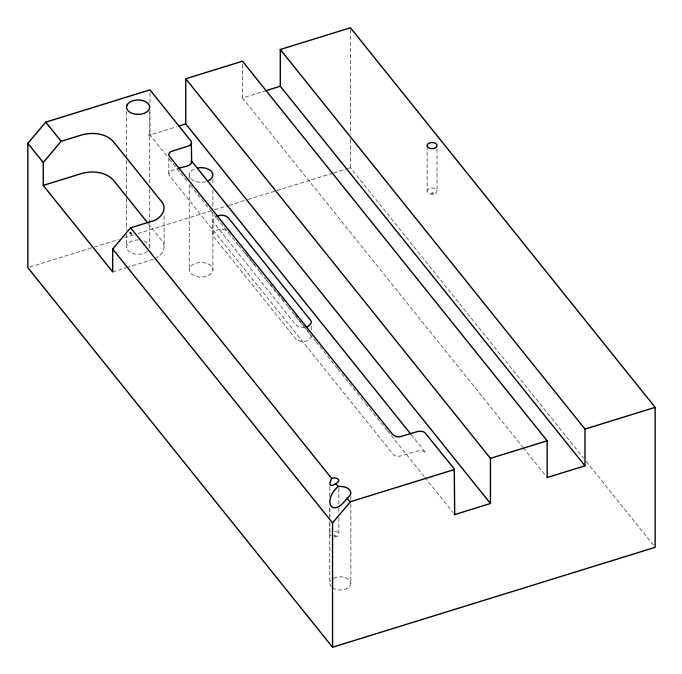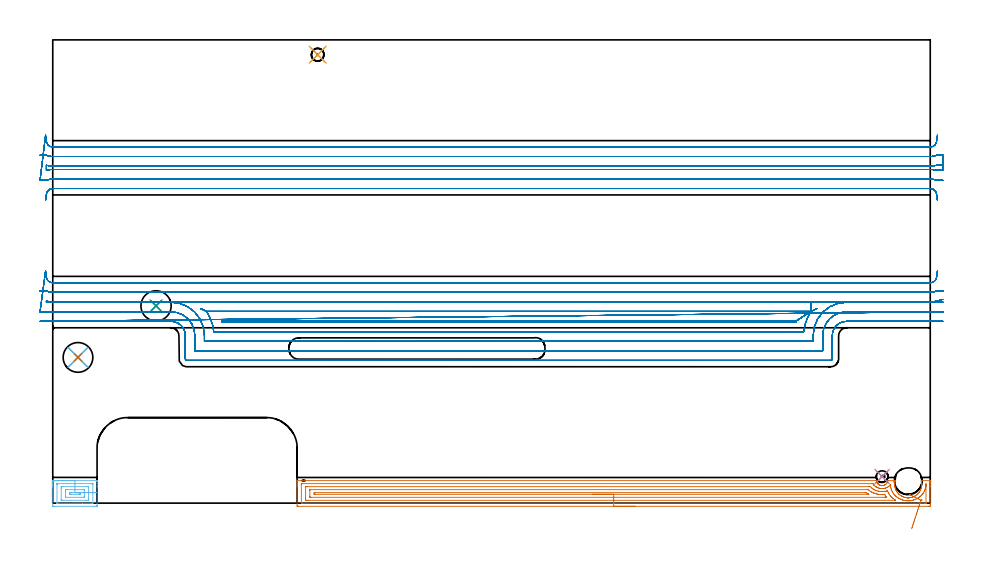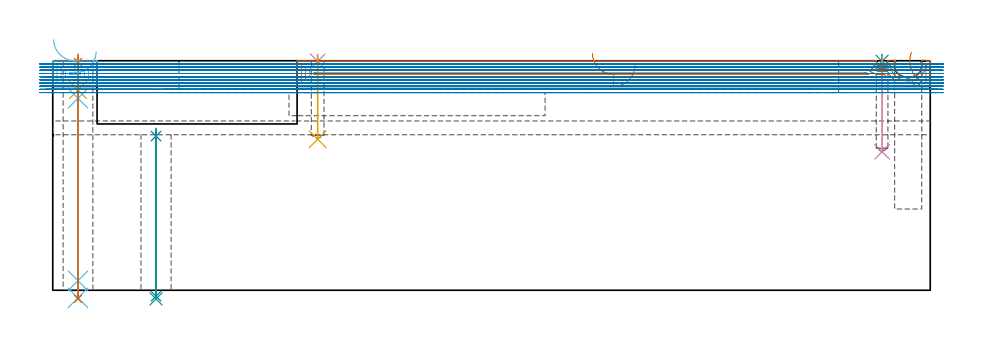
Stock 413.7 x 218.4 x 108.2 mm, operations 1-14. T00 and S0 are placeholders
(PLAN: 19 operations, 11 tool changes, 187.9 min)
(1 SPOT_DRILL | STEP1HOLE | NXT0321_9005460120000 | 0.03 min | 2 mm3)
(2 SPOT_DRILL_1 | STEP1HOLE_1 | NXT0321_9005460120000 | 0.04 min | 3848 mm3)
(3 SPOT_DRILL_2 | STEP1POCKET | NXT0321_9005460120000 | 0.03 min | 0 mm3)
(4 SPOT_DRILL_3 | STEP1POCKET_2 | NXT0321_9005460120000 | 0.03 min | 0 mm3)
(5 DRILL_BLIND_HOLE_INTO_CENTER | STEP1HOLE | UGT0301_207 | 0.06 min | 788 mm3)
(6 GUN_DRILL_THROUGH_HOLE | STEP1HOLE | UGT0307_006 | 0.54 min | 6079 mm3)
(7 DRILL_TO_ENLARGE_THROUGH_HOLE | STEP1HOLE | NXT0301_104 | 0.46 min | 9743 mm3)
(8 DRILL_THROUGH_HOLE_INTO_CENTER | STEP1HOLE_1 | NXT0301_042 | 0.32 min | 2887 mm3)
(9 DRILL_TO_ENLARGE_THROUGH_HOLE_1 | STEP1HOLE_1 | NXT0301_105 | 0.33 min | 10484 mm3)
(10 DRILL_BLIND_HOLE_INTO_CENTER_1 | STEP1POCKET | UGT0301_450 | 0.18 min | 978 mm3)
(11 DRILL_BLIND_HOLE_INTO_CENTER_2 | STEP1POCKET_2 | UGT0301_025 | 0.16 min | 1000 mm3)
(12 AREA_MILL | FG_CHAMFER_SURFACE | UGT0205_001 | 1.04 min | 2012 mm3)
(13 AREA_MILL_1 | FG_CHAMFER_SURFACE_1 | UGT0205_001 | 12.02 min | 22309 mm3)
(14 MILL_OPEN_POCKET | POCKET_OPEN | NXT0201_008 | Follow Part, ap 1.5, ae 75% | 148.04 min | 392524 mm3)
(15 MILL_RECTANGULAR_POCKET | POCKET_RECTANGULAR_STRAIGHT | NXT0201_008 | Follow Part, ap 1.5, ae 75% | 4.34 min | 12991 mm3)
(16 MILL_SLOT | SLOT_PARTIAL_RECTANGULAR | UGT0201_094 | Follow Part, ap 5, ae 75% | 5.96 min | 109620 mm3)
(17 MILL_RECTANGULAR_SLOT | SLOT_RECTANGULAR | UGT0201_094 | Follow Part, ap 5, ae 75% | 7.5 min | 196066 mm3)
(18 MILL_RECTANGULAR_SLOT_1 | SLOT_RECTANGULAR_1 | UGT0201_094 | Follow Part, ap 5, ae 75% | 5.61 min | 141927 mm3)
(19 MILL_BLIND_HOLE_FROM_SOLID_MATERIAL | STEP1POCKET_1 | NXT0201_010 | Spiral | 1.19 min | 8651 mm3)
(TOOL NXT0321_9005460120000 | NC Spot Drill, 142deg, 12mm, Carbide, Uncoated | D12 PA142 FL30 Z2)
(TOOL UGT0301_207 | Twist Drill 9.2 mm | D9.2 PA118 FL80 Z2)
(TOOL UGT0307_006 | Gun Drill 9 mm | D9 PA130 FL24 Z1)
(TOOL NXT0301_104 | Carbide Drill 14mm [860.1-1400-112A1-MM 2214] | D14 PA140 FL123 Z2)
(TOOL NXT0301_042 | Carbide Drill 7.1mm [860.1-0710-057A1-MM 2214] | D7.1 PA140 FL85 Z2)
(TOOL NXT0301_105 | Carbide Drill 14.25mm [860.1-1425-071A1-MM 2214] | D14.25 PA140 FL83 Z2)
(TOOL UGT0301_450 | Carbide Drill 5.5 mm | D5.5 PA118 FL57 Z2)
(TOOL UGT0301_025 | Twist Drill 6 mm | D6 PA118 FL57 Z2)
(TOOL UGT0205_001 | Chamfer Mill 20 x 3 x 45 deg. | D20 FL50 Z2)
(TOOL NXT0201_008 | ENDMILL 6mm [2P460-0600-NA 1630] | D6 FL26 Z6)
(TOOL UGT0201_094 | End mill 20 mm | D20 FL38 Z4)
(TOOL NXT0201_010 | ENDMILL 10mm [2P460-1000-NA 1630] | D10 FL30 Z6)
(OP 1 SPOT_DRILL)
G17 G21 G94 G90
T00 M6
G54
G17 G0 G90 X11.9 Y68.7 S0 M3
G43 Z118.2 H0
G94 G81 G98 Z107.593 F250. R111.2
G80
M5
M2
(OP 2 SPOT_DRILL_1)
G17 G21 G94 G90
T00 M6
G54
G17 G0 G90 X48.7 Y93. S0 M3
G43 Z118.2 H0
G94 G81 G98 Z72.68 F250. R76.3
G80
M5
M2
(OP 3 SPOT_DRILL_2)
G17 G21 G94 G90
T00 M6
G54
G17 G0 G90 X391. Y12.5 S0 M3
G43 Z118.2 H0
G94 G81 G98 Z107.963 F250. R111.2
G80
M5
M2
(OP 4 SPOT_DRILL_3)
G17 G21 G94 G90
T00 M6
G54
G17 G0 G90 X124.9 Y211.4 S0 M3
G43 Z118.2 H0
G94 G81 G98 Z107.942 F250. R111.2
G80
M5
M2
(OP 5 DRILL_BLIND_HOLE_INTO_CENTER)
G17 G21 G94 G90
T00 M6
G54
G17 G0 G90 X11.9 Y68.7 S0 M3
G43 Z118.2 H0
G94 G81 G98 Z94.4 F250. R110.2
G80
M5
M2
(OP 6 GUN_DRILL_THROUGH_HOLE)
G17 G21 G94 G90
T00 M6
G54
G17 G0 G90 X11.9 Y68.7 M8
G43 Z118.2 H0
Z106.093
S716 M3
G94 G1 Z90.505 F125. M26
G4 X.084
Z4.5 F250.
G4 X.084
Z-3.598 F125.
G4 X.084
M5
M9
G0 Z106.093
Z118.2
M2
(OP 7 DRILL_TO_ENLARGE_THROUGH_HOLE)
G17 G21 G94 G90
T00 M6
G54
G17 G0 G90 X11.9 Y68.7 S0 M3
G43 Z118.2 H1
G94 G73 G98 Z-4.048 F250. Q12.472 R110.2
G80
M5
M2
(OP 8 DRILL_THROUGH_HOLE_INTO_CENTER)
G17 G21 G94 G90
T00 M6
G54
G17 G0 G90 X48.7 Y93. S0 M3
G43 Z118.2 H1
G94 G73 G98 Z-2.792 F250. Q6.917 R75.3
G80
M5
M2
(OP 9 DRILL_TO_ENLARGE_THROUGH_HOLE_1)
G17 G21 G94 G90
T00 M6
G54
G17 G0 G90 X48.7 Y93. S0 M3
G43 Z118.2 H1
G94 G73 G98 Z-4.093 F250. Q12.899 R75.3
G80
M5
M2
(OP 10 DRILL_BLIND_HOLE_INTO_CENTER_1)
G17 G21 G94 G90
T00 M6
G54
G17 G0 G90 X391. Y12.5 S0 M3
G43 Z118.2 H0
G94 G81 G98 Z65.3 F250. R110.2
G80
M5
M2
(OP 11 DRILL_BLIND_HOLE_INTO_CENTER_2)
G17 G21 G94 G90
T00 M6
G54
G17 G0 G90 X124.9 Y211.4 S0 M3
G43 Z118.2 H0
G94 G81 G98 Z71.2 F250. R110.2
G80
M5
M2
(OP 12 AREA_MILL)
G17 G21 G94 G90
T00 M6
G54
G17 G0 G90 X0.45 Y10.6 S1061 M3
G43 Z118.2 H0
G94 G1 X0.488 Z117.328 F250.
X0.602 Z116.463
X0.791 Z115.612
X1.053 Z114.78
X1.387 Z113.974
X1.79 Z113.2
X2.258 Z112.464
X2.79 Z111.772
X3.379 Z111.129
X4.022 Z110.54
X4.714 Z110.008
X5.45 Z109.54
X6.224 Z109.137
X7.03 Z108.803
X7.862 Z108.541
X8.714 Z108.352
X9.578 Z108.238
X10.45 Z108.2
X20.726
X20.89 Y10.597 Z108.188
X20.897 Y10.461 Z108.054
X20.9 Y10.318 Z107.917
Y10.045 Z107.644
Y9.363 Z106.958
Y8.147 Z105.744
Y7.613 Z105.207
Y-1.138 Z96.459
X20.897 Y-1.408 Z96.189
X20.89 Y-1.492 Z96.105
X20.804 Y-1.499 Z96.099
X20.279 Y-1.5 Z96.1
X0.621
X0.092 Y-1.495 Z96.103
X0.01 Y-1.492 Z96.106
X0. Y-1.405 Z96.192
Y7.613 Z105.207
Y8.147 Z105.744
Y8.488 Z106.084
Y9.022 Z106.618
Y9.363 Z106.958
Y10.045 Z107.644
Y10.318 Z107.917
X0.003 Y10.461 Z108.054
X0.01 Y10.597 Z108.188
X0.174 Y10.6 Z108.2
X10.45
Y9.186 Z106.786
X18.492 Y9.185 Z106.785
X18.674
X18.845 Y9.181 Z106.781
X18.881 Y9.179 Z106.779
X18.89 Y9.16 Z106.76
X18.894 Y9.129 Z106.729
X18.899 Y8.964 Z106.564
X18.9 Y0.213 Z97.813
X18.896 Y0.079 Z97.679
X18.89 Y-0.027 Z97.573
X18.884 Y-0.079 Z97.521
X18.848 Y-0.081 Z97.519
X18.492 Y-0.085 Z97.515
X14.024 Y-0.086 Z97.514
X2.408
X2.226 Y-0.085 Z97.515
X2.055 Y-0.081 Z97.519
X2.019 Y-0.079 Z97.521
X2.01 Y-0.06 Z97.54
X2.006 Y-0.029 Z97.571
X2.001 Y0.136 Z97.736
X2. Y8.887 Z106.487
X2.004 Y9.02 Z106.62
X2.01 Y9.126 Z106.726
X2.016 Y9.179 Z106.779
X2.052 Y9.18 Z106.78
X2.408 Y9.185 Z106.785
X6.876 Y9.186 Z106.786
X10.45
Y7.771 Z105.371
X15.811
X16.544
X16.705 Y7.769 Z105.369
X16.865 Y7.765 Z105.365
X16.891 Y7.756 Z105.356
X16.895 Y7.727 Z105.327
X16.898 Y7.676 Z105.276
X16.9 Y7.613 Z105.213
Y7.422 Z105.022
Y2.171 Z99.771
X16.898 Y1.487 Z99.087
X16.895 Y1.392 Z98.992
X16.89 Y1.346 Z98.946
X16.883 Y1.335 Z98.935
X16.863 Y1.332 Z98.932
X16.705 Y1.33 Z98.93
X15.973 Y1.328 Z98.928
X4.356 Y1.329 Z98.929
X4.195 Y1.331 Z98.931
X4.035 Y1.335 Z98.935
X4.009 Y1.343 Z98.943
X4.005 Y1.373 Z98.973
X4.002 Y1.424 Z99.024
X4. Y1.487 Z99.087
Y1.678 Z99.278
Y6.929 Z104.529
X4.002 Y7.613 Z105.213
X4.005 Y7.708 Z105.308
X4.01 Y7.754 Z105.354
X4.017 Y7.765 Z105.365
X4.037 Y7.768 Z105.368
X4.195 Y7.77 Z105.37
X4.927 Y7.771 Z105.371
X10.45
Y6.357 Z103.957
X14.413
X14.757
X14.812 Y6.356 Z103.956
X14.87 Y6.353 Z103.953
X14.885 Y6.351 Z103.951
X14.89 Y6.337 Z103.937
X14.893 Y6.288 Z103.888
X14.9 Y5.88 Z103.48
Y3.237 Z100.837
X14.896 Y2.809 Z100.409
X14.892 Y2.756 Z100.356
X14.889 Y2.75 Z100.35
X14.874 Y2.747 Z100.347
X14.832 Y2.744 Z100.344
X14.698 Y2.743 Z100.343
X14.529
X6.143
X6.088 Y2.744 Z100.344
X6.03 Y2.747 Z100.347
X6.015 Y2.749 Z100.349
X6.01 Y2.763 Z100.363
X6.007 Y2.812 Z100.412
X6. Y3.22 Z100.82
Y5.863 Z103.463
X6.004 Y6.291 Z103.891
X6.008 Y6.344 Z103.944
X6.011 Y6.35 Z103.95
X6.026 Y6.353 Z103.953
X6.068 Y6.355 Z103.955
X6.202 Y6.357 Z103.957
X6.371
X10.45
Y4.943 Z102.543
X12.282
X12.672 Y4.941 Z102.541
X12.866 Y4.938 Z102.538
X12.884 Y4.937 Z102.537
X12.89 Y4.927 Z102.527
X12.895 Y4.891 Z102.491
X12.898 Y4.839 Z102.439
X12.899 Y4.34 Z101.94
X12.894 Y4.226 Z101.826
X12.89 Y4.181 Z101.781
X12.882 Y4.164 Z101.764
X12.839 Y4.162 Z101.762
X12.639 Y4.159 Z101.759
X12.237 Y4.157 Z101.757
X12.192
X8.618
X8.228 Y4.159 Z101.759
X8.034 Y4.162 Z101.762
X8.016 Y4.163 Z101.763
X8.01 Y4.173 Z101.773
X8.005 Y4.209 Z101.809
X8.003 Y4.261 Z101.861
X8.009 Y4.753 Z102.353
X8.029 Y4.936 Z102.536
X8.663 Y4.943 Z102.543
X10.45
X11.322 Z102.581
X12.186 Z102.695
X13.038 Z102.884
X13.87 Z103.146
X14.676 Z103.48
X15.45 Z103.883
X16.186 Z104.352
X16.878 Z104.883
X17.521 Z105.472
X18.11 Z106.115
X18.642 Z106.807
X19.11 Z107.543
X19.513 Z108.317
X19.847 Z109.123
X20.109 Z109.955
X20.298 Z110.807
X20.412 Z111.671
X20.45 Z112.543
G0 Z118.2
M5
M2
(OP 13 AREA_MILL_1)
G17 G21 G94 G90
T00 M6
G54
G17 G0 G90 X274.45 Y-1.5 S1061 M3
G43 Z118.2 H0
Z106.1
G94 G1 X274.412 Z105.228 F250.
X274.298 Z104.363
X274.109 Z103.512
X273.847 Z102.68
X273.513 Z101.874
X273.11 Z101.1
X272.642 Z100.364
X272.11 Z99.672
X271.521 Z99.029
X270.878 Z98.439
X270.186 Z97.908
X269.45 Z97.44
X268.676 Z97.037
X267.87 Z96.703
X267.038 Z96.441
X266.187 Z96.252
X265.322 Z96.138
X264.45 Z96.1
X115.809
X115.443 Y-1.498 Z96.101
X115.21 Y-1.493 Z96.105
X115.2 Y-1.138 Z96.459
Y7.613 Z105.207
Y8.168 Z105.765
Y8.488 Z106.084
Y9.043 Z106.639
Y9.363 Z106.958
Y10.002 Z107.602
Y10.335 Z107.935
X115.202 Y10.469 Z108.061
X115.21 Y10.597 Z108.188
X115.363 Y10.6 Z108.2
X388.094
X388.271 Y10.594 Z108.192
X388.351 Y10.287 Z107.887
X388.354 Y10.277 Z107.877
X388.392 Y10.158 Z107.758
X388.426 Y10.051 Z107.65
X388.518 Y9.833 Z107.43
X388.63 Y9.618 Z107.217
X388.689 Y9.526 Z107.126
X388.762 Y9.415 Z107.012
X388.802 Y9.363 Z106.959
X388.909 Y9.222 Z106.819
X388.987 Y9.145 Z106.742
X389.061 Y9.071 Z106.667
X389.132 Y9. Z106.599
X389.173 Y8.959 Z106.558
X389.284 Y8.87 Z106.469
X389.399 Y8.779 Z106.375
X389.463 Y8.727 Z106.324
X389.628 Y8.624 Z106.222
X389.802 Y8.53 Z106.13
X390.018 Y8.439 Z106.037
X390.109 Y8.408 Z106.006
X390.177 Y8.387 Z105.981
X390.238 Y8.366 Z105.962
X390.475 Y8.31 Z105.905
X390.694 Y8.272 Z105.871
X390.862 Y8.259 Z105.856
X390.995 Z105.85
X391.001
X391.095 Y8.256 Z105.851
X391.142 Y8.257 Z105.854
X391.209 Y8.264 Z105.862
X391.219 Y8.265 Z105.863
X391.232 Y8.268 Z105.862
X391.304 Y8.275 Z105.87
X391.364 Y8.281 Z105.877
X391.442 Y8.295 Z105.89
X391.586 Y8.318 Z105.918
X391.623 Y8.328 Z105.928
X391.819 Y8.381 Z105.981
X392.046 Y8.463 Z106.063
X392.265 Y8.565 Z106.165
X392.478 Y8.685 Z106.284
X392.54 Y8.726 Z106.325
X392.558 Y8.74 Z106.339
X392.78 Y8.917 Z106.516
X393. Y9.127 Z106.725
X393.082 Y9.224 Z106.823
X393.195 Y9.359 Z106.958
X393.375 Y9.618 Z107.218
X393.482 Y9.832 Z107.431
X393.574 Y10.052 Z107.65
X393.647 Y10.281 Z107.874
X393.684 Y10.427 Z108.022
X393.734 Y10.597 Z108.189
X393.897 Y10.6 Z108.2
X397.021
X397.117 Y10.595 Z108.191
X397.108 Y10.511 Z108.109
X397.105 Y10.498 Z108.095
X397.045 Y10.203 Z107.803
X397.017 Y10.065 Z107.665
X396.941 Y9.618 Z107.218
X396.915 Y9.166 Z106.766
X396.909 Y8.726 Z106.326
X396.919 Y8.46 Z106.06
X396.939 Y8.195 Z105.795
X396.997 Y7.834 Z105.434
X397.021 Y7.718 Z105.318
X397.092 Y7.387 Z104.985
X397.217 Y6.944 Z104.539
X397.293 Y6.738 Z104.331
X397.381 Y6.493 Z104.09
X397.464 Y6.304 Z103.903
X397.576 Y6.05 Z103.65
X397.699 Y5.812 Z103.412
X397.831 Y5.579 Z103.179
X398.119 Y5.159 Z102.757
X398.41 Y4.788 Z102.385
X398.723 Y4.43 Z102.029
X398.807 Y4.349 Z101.948
X398.892 Y4.266 Z101.866
X399.069 Y4.112 Z101.712
X399.246 Y3.96 Z101.559
X399.616 Y3.676 Z101.275
X400.077 Y3.375 Z100.973
X400.146 Y3.337 Z100.935
X400.289 Y3.257 Z100.857
X400.508 Y3.147 Z100.747
X400.592 Y3.112 Z100.71
X400.789 Y3.027 Z100.626
X400.951 Y2.958 Z100.557
X401.4 Y2.798 Z100.396
X401.844 Y2.68 Z100.275
X402.292 Y2.59 Z100.188
X402.737 Y2.532 Z100.131
X403.128 Y2.504 Z100.103
X403.221
X403.231
X403.256 Z100.101
X403.27
X403.309 Z100.102
X403.312
X403.464 Y2.507 Z100.099
X403.478 Y2.508
X403.631 Y2.515 Z100.11
X403.921 Y2.542 Z100.14
X404.076 Y2.558 Z100.154
X404.318 Y2.595 Z100.194
X404.524 Y2.629 Z100.224
X404.61 Y2.65 Z100.243
X404.874 Y2.711 Z100.306
X404.969 Y2.733 Z100.328
X405.417 Y2.873 Z100.469
X405.502 Y2.905 Z100.502
X405.861 Y3.041 Z100.641
X406.197 Y3.2 Z100.798
X406.395 Y3.307 Z100.904
X406.524 Y3.375 Z100.973
X406.694 Y3.481 Z101.079
X406.753 Y3.518 Z101.115
X407.207 Y3.847 Z101.445
X407.645 Y4.204 Z101.802
X407.71 Y4.267 Z101.865
X408.115 Y4.7 Z102.298
X408.488 Y5.158 Z102.758
X408.537 Y5.224 Z102.824
X408.791 Y5.632 Z103.231
X408.917 Y5.863 Z103.461
X409.02 Y6.05 Z103.649
X409.073 Y6.169 Z103.768
X409.219 Y6.492 Z104.091
X409.389 Y6.942 Z104.542
X409.43 Y7.066 Z104.666
X409.526 Y7.449 Z105.049
X409.603 Y7.834 Z105.434
X409.66 Y8.279 Z105.879
X409.688 Y8.726 Z106.326
X409.685 Y9.172 Z106.772
X409.651 Y9.618 Z107.218
X409.583 Y10.065 Z107.665
X409.483 Y10.555 Z108.153
X409.48 Y10.601 Z108.199
X409.517 Y10.6 Z108.2
X413.537
X413.69 Y10.597 Z108.188
X413.698 Y10.469 Z108.061
X413.7 Y10.335 Z107.935
Y10.002 Z107.601
Y9.363 Z106.958
Y8.168 Z105.765
Y7.613 Z105.207
Y-0.541 Z97.057
X413.696 Y-1.138 Z96.459
X413.69 Y-1.493 Z96.105
X413.457 Y-1.498 Z96.101
X413.091 Y-1.5 Z96.1
X412.721
X264.45
Y-0.086 Z97.514
X117.595 Y-0.085 Z97.515
X117.413 Y-0.084 Z97.516
X117.249 Y-0.08 Z97.52
X117.215 Y-0.079 Z97.521
X117.209 Y-0.059 Z97.541
X117.205 Y-0.031 Z97.569
X117.201 Y0.123 Z97.723
X117.2 Y8.875 Z106.475
X117.202 Y9.004 Z106.604
X117.206 Y9.107 Z106.707
X117.21 Y9.171 Z106.771
X117.241 Y9.179 Z106.779
X117.595 Y9.183 Z106.783
X117.777 Y9.185 Z106.785
X386.308
X386.491 Y9.184 Z106.784
X386.636 Y9.181 Z106.781
X386.703 Y9.179 Z106.779
X386.89 Y8.916 Z106.516
X387.185 Y8.504 Z106.104
X387.199 Y8.488 Z106.088
X387.201 Y8.485 Z106.085
X387.683 Y8.016 Z105.616
X388.094 Y7.699 Z105.299
X388.127 Y7.677 Z105.277
X388.234 Y7.613 Z105.213
X388.718 Y7.35 Z104.95
X388.987 Y7.234 Z104.834
X389.234 Y7.143 Z104.743
X389.574 Y7.037 Z104.637
X389.879 Y6.964 Z104.564
X390.248 Y6.9 Z104.5
X390.655 Y6.853 Z104.453
X390.696 Y6.849 Z104.449
X390.735 Y6.847 Z104.447
X390.826 Y6.844 Z104.444
X390.853
X391.245 Y6.85 Z104.45
X391.629 Y6.88 Z104.48
X391.665 Y6.885 Z104.485
X392.008 Y6.942 Z104.542
X392.288 Y7.002 Z104.602
X392.407 Y7.032 Z104.632
X392.558 Y7.074 Z104.674
X392.964 Y7.215 Z104.815
X393.45 Y7.434 Z105.034
X393.567 Y7.498 Z105.098
X393.769 Y7.613 Z105.213
X394.101 Y7.85 Z105.45
X394.343 Y8.045 Z105.645
X394.573 Y8.263 Z105.863
X394.87 Y8.578 Z106.178
X394.899 Y8.606 Z106.206
X394.905 Y8.57 Z106.17
X394.916 Y8.488 Z106.088
X394.945 Y8.207 Z105.807
X394.986 Y7.858 Z105.458
X395.031 Y7.613 Z105.213
X395.11 Y7.243 Z104.843
X395.236 Y6.736 Z104.336
X395.472 Y6.094 Z103.694
X395.574 Y5.863 Z103.463
X395.872 Y5.239 Z102.839
X396.025 Y4.988 Z102.588
X396.129 Y4.826 Z102.426
X396.433 Y4.406 Z102.006
X396.663 Y4.112 Z101.712
X397.021 Y3.699 Z101.299
X397.256 Y3.464 Z101.064
X397.51 Y3.237 Z100.837
X397.914 Y2.905 Z100.505
X398.227 Y2.667 Z100.267
X398.686 Y2.362 Z99.962
X398.807 Y2.288 Z99.888
X398.991 Y2.181 Z99.781
X399.475 Y1.944 Z99.544
X399.7 Y1.846 Z99.446
X399.851 Y1.784 Z99.384
X400.582 Y1.507 Z99.107
X400.592 Y1.504 Z99.104
X400.648 Y1.487 Z99.087
X401.312 Y1.322 Z98.922
X401.485 Y1.286 Z98.886
X401.741 Y1.236 Z98.836
X402.378 Y1.148 Z98.748
X402.757 Y1.116 Z98.716
X403.27 Y1.095 Z98.695
X403.663 Y1.102 Z98.702
X404.163 Y1.144 Z98.744
X404.479 Y1.178 Z98.778
X405.056 Y1.271 Z98.871
X405.236 Y1.311 Z98.911
X405.937 Y1.487 Z99.087
X405.947 Y1.49 Z99.09
X406.326 Y1.619 Z99.219
X406.601 Y1.723 Z99.323
X406.841 Y1.816 Z99.416
X407.484 Y2.117 Z99.717
X407.734 Y2.251 Z99.851
X407.805 Y2.293 Z99.893
X407.916 Y2.362 Z99.962
X408.335 Y2.648 Z100.248
X408.627 Y2.86 Z100.46
X408.84 Y3.028 Z100.628
X409.095 Y3.237 Z100.837
X409.317 Y3.436 Z101.036
X409.52 Y3.643 Z101.243
X409.745 Y3.891 Z101.491
X409.934 Y4.112 Z101.712
X410.146 Y4.374 Z101.974
X410.412 Y4.734 Z102.334
X410.511 Y4.891 Z102.491
X410.568 Y4.988 Z102.588
X410.828 Y5.455 Z103.055
X411.024 Y5.863 Z103.463
X411.11 Y6.054 Z103.654
X411.305 Y6.537 Z104.137
X411.356 Y6.688 Z104.288
X411.37 Y6.738 Z104.338
X411.447 Y7.046 Z104.646
X411.529 Y7.393 Z104.993
X411.572 Y7.613 Z105.213
X411.59 Y7.724 Z105.324
X411.644 Y8.156 Z105.756
X411.674 Y8.488 Z106.088
X411.675 Y8.513 Z106.113
X411.692 Y8.983 Z106.583
X411.696 Y8.989 Z106.589
X411.697 Y8.987 Z106.587
X411.699 Y8.976 Z106.576
X411.7 Y0.225 Z97.825
X411.698 Y0.096 Z97.696
X411.694 Y-0.007 Z97.593
X411.69 Y-0.071 Z97.529
X411.659 Y-0.079 Z97.521
X411.305 Y-0.084 Z97.516
X411.124 Y-0.085 Z97.515
X264.45 Y-0.086 Z97.514
Y1.328 Z98.928
X120.273
X119.541 Y1.33 Z98.93
X119.38 Y1.332 Z98.932
X119.228 Y1.335 Z98.935
X119.21 Y1.487 Z99.087
X119.204 Y1.661 Z99.261
X119.2 Y2.362 Z99.962
Y2.539 Z100.139
X119.201 Y7.613 Z105.213
X119.203 Y7.701 Z105.301
X119.206 Y7.745 Z105.345
X119.21 Y7.762 Z105.362
X119.225 Y7.765 Z105.365
X119.38 Y7.768 Z105.368
X120.111 Y7.771 Z105.371
X120.273
X384.523
X385.256 Y7.769 Z105.369
X385.416 Y7.766 Z105.366
X385.464 Y7.764 Z105.364
X386.147 Y7.12 Z104.72
X386.308 Y6.989 Z104.589
X386.635 Y6.738 Z104.338
X386.977 Y6.516 Z104.116
X387.201 Y6.39 Z103.99
X387.458 Y6.251 Z103.851
X387.92 Y6.033 Z103.633
X388.094 Y5.966 Z103.566
X388.38 Y5.863 Z103.463
X388.987 Y5.685 Z103.285
X389.228 Y5.626 Z103.226
X389.879 Y5.51 Z103.11
X390.283 Y5.467 Z103.067
X390.772 Y5.437 Z103.037
X391.208 Y5.436 Z103.036
X391.665 Y5.462 Z103.062
X392.036 Y5.498 Z103.098
X392.558 Y5.582 Z103.182
X392.793 Y5.632 Z103.232
X393.085 Y5.703 Z103.303
X393.45 Y5.803 Z103.403
X393.498 Y5.816 Z103.416
X393.499 Y5.814 Z103.414
X393.886 Y4.988 Z102.588
X394.04 Y4.684 Z102.284
X394.343 Y4.186 Z101.786
X394.394 Y4.112 Z101.712
X394.507 Y3.951 Z101.551
X394.946 Y3.387 Z100.987
X395.071 Y3.237 Z100.837
X395.236 Y3.049 Z100.649
X395.577 Y2.693 Z100.293
X395.939 Y2.362 Z99.962
X396.129 Y2.204 Z99.804
X396.919 Y1.588 Z99.188
X397.021 Y1.52 Z99.12
X397.07 Y1.487 Z99.087
X397.215 Y1.385 Z98.985
X397.289 Y1.333 Z98.933
X397.28 Y1.332 Z98.932
X397.237 Y1.33 Z98.93
X397.183 Y1.329 Z98.929
X397.021 Y1.328 Z98.928
X264.45
Y2.743 Z100.343
X121.67
X121.334 Y2.745 Z100.345
X121.277 Y2.746 Z100.346
X121.224 Y2.749 Z100.349
X121.21 Y2.822 Z100.422
X121.2 Y3.203 Z100.803
Y3.237 Z100.837
Y5.863 Z103.463
X121.207 Y6.283 Z103.883
X121.21 Y6.335 Z103.935
X121.216 Y6.351 Z103.951
X121.252 Y6.352 Z103.952
X121.386 Y6.355 Z103.955
X121.554 Y6.357 Z103.957
X384.019
X384.271 Y6.355 Z103.955
X384.396 Y6.352 Z103.952
X384.425 Y6.35 Z103.95
X384.455 Y6.336 Z103.936
X384.523 Y6.284 Z103.884
X385.057 Y5.863 Z103.463
X385.416 Y5.61 Z103.21
X385.622 Y5.476 Z103.076
X386.084 Y5.208 Z102.808
X386.308 Y5.093 Z102.693
X386.527 Y4.988 Z102.588
X386.992 Y4.784 Z102.384
X387.201 Y4.703 Z102.303
X387.65 Y4.548 Z102.148
X388.094 Y4.416 Z102.016
X388.44 Y4.323 Z101.923
X388.869 Y4.228 Z101.828
X388.987 Y4.206 Z101.806
X389.525 Y4.112 Z101.712
X389.879 Y4.074 Z101.674
X389.922 Y4.07 Z101.67
X390.772 Y4.023 Z101.623
X390.867 Y4.02 Z101.62
X391.268 Y4.022 Z101.622
X391.665 Y4.039 Z101.639
X391.736 Y4.043 Z101.643
X392.132 Y4.071 Z101.671
X392.182 Y4.074 Z101.674
X392.202
X392.25 Y4.014 Z101.614
X392.426 Y3.749 Z101.349
X392.558 Y3.551 Z101.151
X392.784 Y3.237 Z100.837
X393.056 Y2.869 Z100.469
X393.111 Y2.79 Z100.39
X393.138 Y2.75 Z100.35
X393.132 Y2.748 Z100.348
X393.059 Y2.746 Z100.346
X392.558 Y2.743 Z100.343
X392.17
X264.45
Y4.157 Z101.757
X123.799
X123.411 Y4.161 Z101.761
X123.226 Y4.164 Z101.764
X123.21 Y4.266 Z101.866
X123.206 Y4.738 Z102.338
X123.211 Y4.936 Z102.536
X123.844 Y4.943 Z102.543
X382.783
X383.184 Y4.942 Z102.542
X383.384 Y4.939 Z102.539
X383.483 Y4.936 Z102.536
X383.526 Y4.931 Z102.531
X383.554 Y4.914 Z102.514
X383.63 Y4.863 Z102.463
X384.073 Y4.553 Z102.153
X384.304 Y4.412 Z102.012
X384.523 Y4.28 Z101.88
X384.657 Y4.2 Z101.8
X384.703 Y4.171 Z101.771
X384.713 Y4.163 Z101.763
X384.652 Y4.16 Z101.76
X384.523 Y4.157 Z101.757
X384.478
X264.45
X263.578 Z101.795
X262.714 Z101.909
X261.862 Z102.098
X261.03 Z102.36
X260.224 Z102.694
X259.45 Z103.097
X258.714 Z103.565
X258.022 Z104.096
X257.379 Z104.686
X256.79 Z105.329
X256.258 Z106.021
X255.79 Z106.757
X255.387 Z107.531
X255.053 Z108.337
X254.791 Z109.169
X254.602 Z110.02
X254.488 Z110.885
X254.45 Z111.757
G0 Z118.2
X404.93 Y-12.108
Z99.29
G1 X405.125 Y-11.511 Z98.685
X405.335 Y-10.866 Z98.136
X405.559 Y-10.178 Z97.649
X405.796 Y-9.452 Z97.227
X406.043 Y-8.694 Z96.873
X406.298 Y-7.909 Z96.59
X406.561 Y-7.104 Z96.38
X406.828 Y-6.285 Z96.244
X407.097 Y-5.458 Z96.184
X407.368 Y-4.628 Z96.2
X407.637 Y-3.803 Z96.292
X407.902 Y-2.989 Z96.459
X408.162 Y-2.192 Z96.701
X408.414 Y-1.418 Z97.014
X408.657 Y-0.673 Z97.397
X408.888 Y0.038 Z97.847
X409.107 Y0.708 Z98.361
X409.311 Y1.334 Z98.934
X409.312 Y1.336 Z98.936
X409.357 Y1.371 Z98.971
X409.526 Y1.487 Z99.087
X409.613 Y1.537 Z99.137
X409.691 Y1.581 Z99.181
X409.695 Y1.487 Z99.087
Y1.422 Z99.022
X409.691 Y1.369 Z98.969
X409.686 Y1.335 Z98.935
X409.616 Y1.332 Z98.932
X409.52 Y1.33 Z98.93
X409.423 Y1.329 Z98.929
X409.345 Y1.33 Z98.93
X409.314 Y1.332 Z98.932
X409.311 Y1.334 Z98.934
X408.617 Y1.686 Z99.327
X407.956 Y2.021 Z99.788
X407.333 Y2.337 Z100.311
X406.753 Y2.631 Z100.893
X406.221 Y2.901 Z101.529
X405.74 Y3.144 Z102.215
X405.314 Y3.36 Z102.945
X404.947 Y3.546 Z103.714
X404.641 Y3.702 Z104.516
X404.399 Y3.825 Z105.345
X404.221 Y3.914 Z106.195
X404.111 Y3.971 Z107.058
X404.068 Y3.992 Z107.929
X404.093 Y3.98 Z108.801
X404.186 Y3.933 Z109.667
X404.345 Y3.852 Z110.521
X404.571 Y3.737 Z111.356
X404.86 Y3.591 Z112.166
G0 Z118.2
M5
M2
(OP 14 MILL_OPEN_POCKET)
G17 G21 G94 G90
T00 M6
G54
G17 G0 G90 X419.605 Y96.031 S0 M3
G43 Z118.2 H1
Z106.7
G94 G1 X416.7 Y95.281 F250.
G2 X413.7 Y94.9 R12. F500.
G1 X357.524
Y90.4
X350.483 Y85.9
X79.517
G2 X79.683 Y85.3 R24.7
G1 X350.317
G2 X350.483 Y85.9 R24.7
G1 X357.524 Y90.4
X72.476
X69.634 Y91.774
X72.476 Y90.4
G2 X75.92 Y80.8 R20.2
G1 X354.08
G2 X357.524 Y90.4 R20.2
G1 X360.366 Y91.774
X357.524 Y90.4
Y94.9
X52.344
X52.452 Y94.7
X55.8
G2 X71.5 Y79. R15.7
G1 Y76.3
X358.5
Y79.
G2 X374.2 Y94.7 R15.7
G1 X416.7
X419.7 F250.
X48.056 Y94.9 F500.
X45.056 F250.
X0. F500.
G2 X-3. Y95.281 R12.
G1 Y94.7
X44.948
X47.948 F250.
G0 Z118.2
X419.7 Y100.026
Z106.7
G1 X416.7
G2 X413.7 Y99.4 R7.5 F500.
G1 X0.
G2 X-3. Y100.026 R7.5
G1 X-6. F250.
G0 Z118.2
X417.093 Y109.447
Z106.7
G1 X416.67 Y106.477
G2 X413.7 Y103.9 R3. F500.
G1 X0.
G2 X-2.97 Y106.477 R3.
G1 X-3.393 Y109.447 F250.
X-6. Y90.2
X-3.
X45.683 F500.
X48.683 F250.
X48.721
X51.721
X55.8 F500.
G2 X67. Y79. R11.2
G1 Y71.8
X363.
Y79.
G2 X374.2 Y90.2 R11.2
G1 X416.7
X419.7 F250.
X-6. Y85.7 F500.
X-3. F250.
X55.8 F500.
G2 X62.5 Y79. R6.7
G1 Y68.
G3 X63.2 Y67.3 R0.7
G1 X366.8
G3 X367.5 Y68. R0.7
G1 Y79.
G2 X374.2 Y85.7 R6.7
G1 X416.7
X419.7 F250.
G0 X419.605 Y96.031 Z105.2
G1 X416.7 Y95.281
G2 X413.7 Y94.9 R12. F500.
G1 X357.524
Y90.4
X350.483 Y85.9
X79.517
G2 X79.683 Y85.3 R24.7
G1 X350.317
G2 X350.483 Y85.9 R24.7
G1 X357.524 Y90.4
X72.476
X69.634 Y91.774
X72.476 Y90.4
G2 X75.92 Y80.8 R20.2
G1 X354.08
G2 X357.524 Y90.4 R20.2
G1 X360.366 Y91.774
X357.524 Y90.4
Y94.9
X52.344
X52.452 Y94.7
X55.8
G2 X71.5 Y79. R15.7
G1 Y76.3
X358.5
Y79.
G2 X374.2 Y94.7 R15.7
G1 X416.7
X419.7 F250.
X48.056 Y94.9 F500.
X45.056 F250.
X0. F500.
G2 X-3. Y95.281 R12.
G1 Y94.7
X44.948
X47.948 F250.
G0 Z118.2
X419.7 Y100.026
Z105.2
G1 X416.7
G2 X413.7 Y99.4 R7.5 F500.
G1 X0.
G2 X-3. Y100.026 R7.5
G1 X-6. F250.
G0 Z118.2
X417.093 Y109.447
Z105.2
G1 X416.67 Y106.477
G2 X413.7 Y103.9 R3. F500.
G1 X0.
G2 X-2.97 Y106.477 R3.
G1 X-3.393 Y109.447 F250.
X-6. Y90.2
X-3.
X45.683 F500.
X48.683 F250.
X48.721
X51.721
X55.8 F500.
G2 X67. Y79. R11.2
G1 Y71.8
X363.
Y79.
G2 X374.2 Y90.2 R11.2
G1 X416.7
X419.7 F250.
X-6. Y85.7 F500.
X-3. F250.
X55.8 F500.
G2 X62.5 Y79. R6.7
G1 Y68.
G3 X63.2 Y67.3 R0.7
G1 X366.8
G3 X367.5 Y68. R0.7
G1 Y79.
G2 X374.2 Y85.7 R6.7
G1 X416.7
X419.7 F250.
G0 X419.605 Y96.031 Z103.7
G1 X416.7 Y95.281
G2 X413.7 Y94.9 R12. F500.
G1 X357.524
Y90.4
X350.483 Y85.9
X79.517
G2 X79.683 Y85.3 R24.7
G1 X350.317
G2 X350.483 Y85.9 R24.7
G1 X357.524 Y90.4
X72.476
X69.634 Y91.774
X72.476 Y90.4
G2 X75.92 Y80.8 R20.2
G1 X354.08
G2 X357.524 Y90.4 R20.2
G1 X360.366 Y91.774
X357.524 Y90.4
Y94.9
X52.344
X52.452 Y94.7
X55.8
G2 X71.5 Y79. R15.7
G1 Y76.3
X358.5
Y79.
G2 X374.2 Y94.7 R15.7
G1 X416.7
X419.7 F250.
X48.056 Y94.9 F500.
X45.056 F250.
X0. F500.
G2 X-3. Y95.281 R12.
G1 Y94.7
X44.948
X47.948 F250.
G0 Z118.2
X419.7 Y100.026
Z103.7
G1 X416.7
G2 X413.7 Y99.4 R7.5 F500.
G1 X0.
G2 X-3. Y100.026 R7.5
G1 X-6. F250.
G0 Z118.2
X417.093 Y109.447
Z103.7
G1 X416.67 Y106.477
G2 X413.7 Y103.9 R3. F500.
G1 X0.
G2 X-2.97 Y106.477 R3.
G1 X-3.393 Y109.447 F250.
X-6. Y90.2
X-3.
X45.683 F500.
X48.683 F250.
X48.721
X51.721
X55.8 F500.
G2 X67. Y79. R11.2
G1 Y71.8
X363.
Y79.
G2 X374.2 Y90.2 R11.2
G1 X416.7
X419.7 F250.
X-6. Y85.7 F500.
X-3. F250.
X55.8 F500.
G2 X62.5 Y79. R6.7
G1 Y68.
G3 X63.2 Y67.3 R0.7
G1 X366.8
G3 X367.5 Y68. R0.7
G1 Y79.
G2 X374.2 Y85.7 R6.7
G1 X416.7
X419.7 F250.
G0 X419.605 Y96.031 Z102.2
G1 X416.7 Y95.281
G2 X413.7 Y94.9 R12. F500.
G1 X357.524
Y90.4
X350.483 Y85.9
X79.517
G2 X79.683 Y85.3 R24.7
G1 X350.317
G2 X350.483 Y85.9 R24.7
G1 X357.524 Y90.4
X72.476
X69.634 Y91.774
X72.476 Y90.4
G2 X75.92 Y80.8 R20.2
G1 X354.08
G2 X357.524 Y90.4 R20.2
G1 X360.366 Y91.774
X357.524 Y90.4
Y94.9
X52.344
X52.452 Y94.7
X55.8
G2 X71.5 Y79. R15.7
G1 Y76.3
X358.5
Y79.
G2 X374.2 Y94.7 R15.7
G1 X416.7
X419.7 F250.
X48.056 Y94.9 F500.
X45.056 F250.
X0. F500.
G2 X-3. Y95.281 R12.
G1 Y94.7
X44.948
X47.948 F250.
G0 Z118.2
X419.7 Y100.026
Z102.2
G1 X416.7
G2 X413.7 Y99.4 R7.5 F500.
G1 X0.
G2 X-3. Y100.026 R7.5
G1 X-6. F250.
G0 Z118.2
X417.093 Y109.447
Z102.2
G1 X416.67 Y106.477
G2 X413.7 Y103.9 R3. F500.
G1 X0.
G2 X-2.97 Y106.477 R3.
G1 X-3.393 Y109.447 F250.
X-6. Y90.2
X-3.
X45.683 F500.
X48.683 F250.
X48.721
X51.721
X55.8 F500.
G2 X67. Y79. R11.2
G1 Y71.8
X363.
Y79.
G2 X374.2 Y90.2 R11.2
G1 X416.7
X419.7 F250.
X-6. Y85.7 F500.
X-3. F250.
X55.8 F500.
G2 X62.5 Y79. R6.7
G1 Y68.
G3 X63.2 Y67.3 R0.7
G1 X366.8
G3 X367.5 Y68. R0.7
G1 Y79.
G2 X374.2 Y85.7 R6.7
G1 X416.7
X419.7 F250.
G0 X419.605 Y96.031 Z100.7
G1 X416.7 Y95.281
G2 X413.7 Y94.9 R12. F500.
G1 X357.524
Y90.4
X350.483 Y85.9
X79.517
G2 X79.683 Y85.3 R24.7
G1 X350.317
G2 X350.483 Y85.9 R24.7
G1 X357.524 Y90.4
X72.476
X69.634 Y91.774
X72.476 Y90.4
G2 X75.92 Y80.8 R20.2
G1 X354.08
G2 X357.524 Y90.4 R20.2
G1 X360.366 Y91.774
X357.524 Y90.4
Y94.9
X52.344
X52.452 Y94.7
X55.8
G2 X71.5 Y79. R15.7
G1 Y76.3
X358.5
Y79.
G2 X374.2 Y94.7 R15.7
G1 X416.7
X419.7 F250.
X48.056 Y94.9 F500.
X45.056 F250.
X0. F500.
G2 X-3. Y95.281 R12.
G1 Y94.7
X44.948
X47.948 F250.
G0 Z118.2
X419.7 Y100.026
Z100.7
G1 X416.7
G2 X413.7 Y99.4 R7.5 F500.
G1 X0.
G2 X-3. Y100.026 R7.5
G1 X-6. F250.
G0 Z118.2
X417.093 Y109.447
Z100.7
G1 X416.67 Y106.477
G2 X413.7 Y103.9 R3. F500.
G1 X0.
G2 X-2.97 Y106.477 R3.
G1 X-3.393 Y109.447 F250.
X-6. Y90.2
X-3.
X45.683 F500.
X48.683 F250.
X48.721
X51.721
X55.8 F500.
G2 X67. Y79. R11.2
G1 Y71.8
X363.
Y79.
G2 X374.2 Y90.2 R11.2
G1 X416.7
X419.7 F250.
X-6. Y85.7 F500.
X-3. F250.
X55.8 F500.
G2 X62.5 Y79. R6.7
G1 Y68.
G3 X63.2 Y67.3 R0.7
G1 X366.8
G3 X367.5 Y68. R0.7
G1 Y79.
G2 X374.2 Y85.7 R6.7
G1 X416.7
X419.7 F250.
G0 X419.605 Y96.031 Z99.2
G1 X416.7 Y95.281
G2 X413.7 Y94.9 R12. F500.
G1 X357.524
Y90.4
X350.483 Y85.9
X79.517
G2 X79.683 Y85.3 R24.7
G1 X350.317
G2 X350.483 Y85.9 R24.7
G1 X357.524 Y90.4
X72.476
X69.634 Y91.774
X72.476 Y90.4
G2 X75.92 Y80.8 R20.2
G1 X354.08
G2 X357.524 Y90.4 R20.2
G1 X360.366 Y91.774
X357.524 Y90.4
Y94.9
X52.344
X52.452 Y94.7
X55.8
G2 X71.5 Y79. R15.7
G1 Y76.3
X358.5
Y79.
G2 X374.2 Y94.7 R15.7
G1 X416.7
X419.7 F250.
X48.056 Y94.9 F500.
X45.056 F250.
X0. F500.
G2 X-3. Y95.281 R12.
G1 Y94.7
X44.948
X47.948 F250.
G0 Z118.2
X419.7 Y100.026
Z99.2
G1 X416.7
G2 X413.7 Y99.4 R7.5 F500.
G1 X0.
G2 X-3. Y100.026 R7.5
G1 X-6. F250.
G0 Z118.2
X417.093 Y109.447
Z99.2
G1 X416.67 Y106.477
G2 X413.7 Y103.9 R3. F500.
G1 X0.
G2 X-2.97 Y106.477 R3.
G1 X-3.393 Y109.447 F250.
X-6. Y90.2
X-3.
X45.683 F500.
X48.683 F250.
X48.721
X51.721
X55.8 F500.
G2 X67. Y79. R11.2
G1 Y71.8
X363.
Y79.
G2 X374.2 Y90.2 R11.2
G1 X416.7
X419.7 F250.
X-6. Y85.7 F500.
X-3. F250.
X55.8 F500.
G2 X62.5 Y79. R6.7
G1 Y68.
G3 X63.2 Y67.3 R0.7
G1 X366.8
G3 X367.5 Y68. R0.7
G1 Y79.
G2 X374.2 Y85.7 R6.7
G1 X416.7
X419.7 F250.
G0 X419.605 Y96.031 Z97.7
G1 X416.7 Y95.281
G2 X413.7 Y94.9 R12. F500.
G1 X357.524
Y90.4
X350.483 Y85.9
X79.517
G2 X79.683 Y85.3 R24.7
G1 X350.317
G2 X350.483 Y85.9 R24.7
G1 X357.524 Y90.4
X72.476
X69.634 Y91.774
X72.476 Y90.4
G2 X75.92 Y80.8 R20.2
G1 X354.08
G2 X357.524 Y90.4 R20.2
G1 X360.366 Y91.774
X357.524 Y90.4
Y94.9
X52.344
X52.452 Y94.7
X55.8
G2 X71.5 Y79. R15.7
G1 Y76.3
X358.5
Y79.
G2 X374.2 Y94.7 R15.7
G1 X416.7
X419.7 F250.
X48.056 Y94.9 F500.
X45.056 F250.
X0. F500.
G2 X-3. Y95.281 R12.
G1 Y94.7
X44.948
X47.948 F250.
G0 Z118.2
X419.7 Y100.026
Z97.7
G1 X416.7
G2 X413.7 Y99.4 R7.5 F500.
G1 X0.
G2 X-3. Y100.026 R7.5
G1 X-6. F250.
G0 Z118.2
X417.093 Y109.447
Z97.7
G1 X416.67 Y106.477
G2 X413.7 Y103.9 R3. F500.
G1 X0.
G2 X-2.97 Y106.477 R3.
G1 X-3.393 Y109.447 F250.
X-6. Y90.2
X-3.
X45.683 F500.
X48.683 F250.
X48.721
X51.721
X55.8 F500.
G2 X67. Y79. R11.2
G1 Y71.8
X363.
Y79.
G2 X374.2 Y90.2 R11.2
G1 X416.7
X419.7 F250.
X-6. Y85.7 F500.
X-3. F250.
X55.8 F500.
G2 X62.5 Y79. R6.7
G1 Y68.
G3 X63.2 Y67.3 R0.7
G1 X366.8
G3 X367.5 Y68. R0.7
G1 Y79.
G2 X374.2 Y85.7 R6.7
G1 X416.7
X419.7 F250.
G0 X419.605 Y96.031 Z96.2
G1 X416.7 Y95.281
G2 X413.7 Y94.9 R12. F500.
G1 X357.524
Y90.4
X350.483 Y85.9
X79.517
G2 X79.683 Y85.3 R24.7
G1 X350.317
G2 X350.483 Y85.9 R24.7
G1 X357.524 Y90.4
X72.476
X69.634 Y91.774
X72.476 Y90.4
G2 X75.92 Y80.8 R20.2
G1 X354.08
G2 X357.524 Y90.4 R20.2
G1 X360.366 Y91.774
X357.524 Y90.4
Y94.9
X52.344
X52.452 Y94.7
X55.8
G2 X71.5 Y79. R15.7
G1 Y76.3
X358.5
Y79.
G2 X374.2 Y94.7 R15.7
G1 X416.7
X419.7 F250.
X48.056 Y94.9 F500.
X45.056 F250.
X0. F500.
G2 X-3. Y95.281 R12.
G1 Y94.7
X44.948
X47.948 F250.
G0 Z118.2
X419.7 Y100.026
Z96.2
G1 X416.7
G2 X413.7 Y99.4 R7.5 F500.
G1 X0.
G2 X-3. Y100.026 R7.5
G1 X-6. F250.
G0 Z118.2
X417.093 Y109.447
Z96.2
G1 X416.67 Y106.477
G2 X413.7 Y103.9 R3. F500.
G1 X0.
G2 X-2.97 Y106.477 R3.
G1 X-3.393 Y109.447 F250.
X-6. Y90.2
X-3.
X45.683 F500.
X48.683 F250.
X48.721
X51.721
X55.8 F500.
G2 X67. Y79. R11.2
G1 Y71.8
X363.
Y79.
G2 X374.2 Y90.2 R11.2
G1 X416.7
X419.7 F250.
X-6. Y85.7 F500.
X-3. F250.
X55.8 F500.
G2 X62.5 Y79. R6.7
G1 Y68.
G3 X63.2 Y67.3 R0.7
G1 X366.8
G3 X367.5 Y68. R0.7
G1 Y79.
G2 X374.2 Y85.7 R6.7
G1 X416.7
X419.7 F250.
G0 X419.605 Y96.031 Z94.7
G1 X416.7 Y95.281
G2 X413.7 Y94.9 R12. F500.
G1 X357.524
Y90.4
X350.483 Y85.9
X79.517
G2 X79.683 Y85.3 R24.7
G1 X350.317
G2 X350.483 Y85.9 R24.7
G1 X357.524 Y90.4
X72.476
X69.634 Y91.774
X72.476 Y90.4
G2 X75.92 Y80.8 R20.2
G1 X354.08
G2 X357.524 Y90.4 R20.2
G1 X360.366 Y91.774
X357.524 Y90.4
Y94.9
X52.344
X52.452 Y94.7
X55.8
G2 X71.5 Y79. R15.7
G1 Y76.3
X358.5
Y79.
G2 X374.2 Y94.7 R15.7
G1 X416.7
X419.7 F250.
X48.056 Y94.9 F500.
X45.056 F250.
X0. F500.
G2 X-3. Y95.281 R12.
G1 Y94.7
X44.948
X47.948 F250.
G0 Z118.2
X419.7 Y100.026
Z94.7
G1 X416.7
G2 X413.7 Y99.4 R7.5 F500.
G1 X0.
G2 X-3. Y100.026 R7.5
G1 X-6. F250.
G0 Z118.2
X417.093 Y109.447
Z94.7
G1 X416.67 Y106.477
G2 X413.7 Y103.9 R3. F500.
G1 X0.
G2 X-2.97 Y106.477 R3.
G1 X-3.393 Y109.447 F250.
X-6. Y90.2
X-3.
X45.683 F500.
X48.683 F250.
X48.721
X51.721
X55.8 F500.
G2 X67. Y79. R11.2
G1 Y71.8
X363.
Y79.
G2 X374.2 Y90.2 R11.2
G1 X416.7
X419.7 F250.
X-6. Y85.7 F500.
X-3. F250.
X55.8 F500.
G2 X62.5 Y79. R6.7
G1 Y68.
G3 X63.2 Y67.3 R0.7
G1 X366.8
G3 X367.5 Y68. R0.7
G1 Y79.
G2 X374.2 Y85.7 R6.7
G1 X416.7
X419.7 F250.
G0 X419.605 Y96.031 Z93.2
G1 X416.7 Y95.281
G2 X413.7 Y94.9 R12. F500.
G1 X357.524
Y90.4
X350.483 Y85.9
X79.517
G2 X79.683 Y85.3 R24.7
G1 X350.317
G2 X350.483 Y85.9 R24.7
G1 X357.524 Y90.4
X72.476
X69.634 Y91.774
X72.476 Y90.4
G2 X75.92 Y80.8 R20.2
G1 X354.08
G2 X357.524 Y90.4 R20.2
G1 X360.366 Y91.774
X357.524 Y90.4
Y94.9
X52.344
X52.452 Y94.7
X55.8
G2 X71.5 Y79. R15.7
G1 Y76.3
X358.5
Y79.
G2 X374.2 Y94.7 R15.7
G1 X416.7
X419.7 F250.
X48.056 Y94.9 F500.
X45.056 F250.
X0. F500.
G2 X-3. Y95.281 R12.
G1 Y94.7
X44.948
X47.948 F250.
G0 Z118.2
X419.7 Y100.026
Z93.2
G1 X416.7
G2 X413.7 Y99.4 R7.5 F500.
G1 X0.
G2 X-3. Y100.026 R7.5
G1 X-6. F250.
G0 Z118.2
X417.093 Y109.447
Z93.2
G1 X416.67 Y106.477
G2 X413.7 Y103.9 R3. F500.
G1 X0.
G2 X-2.97 Y106.477 R3.
G1 X-3.393 Y109.447 F250.
X-6. Y90.2
X-3.
X45.683 F500.
X48.683 F250.
X48.721
X51.721
X55.8 F500.
G2 X67. Y79. R11.2
G1 Y71.8
X363.
Y79.
G2 X374.2 Y90.2 R11.2
G1 X416.7
X419.7 F250.
X-6. Y85.7 F500.
X-3. F250.
X55.8 F500.
G2 X62.5 Y79. R6.7
G1 Y68.
G3 X63.2 Y67.3 R0.7
G1 X366.8
G3 X367.5 Y68. R0.7
G1 Y79.
G2 X374.2 Y85.7 R6.7
G1 X416.7
X419.7 F250.
G0 Z118.2
Y159.281
Z106.7
G1 X416.7
G2 X413.7 Y158.9 R12. F500.
G1 X0.
G2 X-3. Y159.281 R12.
G1 Y156.919
G2 X0. Y157.3 R12.
G1 X413.7
G2 X416.7 Y156.919 R12.
G1 X419.7 F250.
Y164.026
X416.7
G2 X413.7 Y163.4 R7.5 F500.
G1 X0.
G2 X-3. Y164.026 R7.5
G1 X-6. F250.
G0 Z118.2
X417.093 Y173.447
Z106.7
G1 X416.67 Y170.477
G2 X413.7 Y167.9 R3. F500.
G1 X0.
G2 X-2.97 Y170.477 R3.
G1 X-3.393 Y173.447 F250.
X-6. Y152.174
X-3.
G2 X0. Y152.8 R7.5 F500.
G1 X413.7
G2 X416.7 Y152.174 R7.5
G1 X419.7 F250.
G0 Z118.2
X-3.393 Y142.753
Z106.7
G1 X-2.97 Y145.723
G2 X0. Y148.3 R3. F500.
G1 X413.7
G2 X416.67 Y145.723 R3.
G1 X417.093 Y142.753 F250.
G0 X419.7 Y159.281 Z105.2
G1 X416.7
G2 X413.7 Y158.9 R12. F500.
G1 X0.
G2 X-3. Y159.281 R12.
G1 Y156.919
G2 X0. Y157.3 R12.
G1 X413.7
G2 X416.7 Y156.919 R12.
G1 X419.7 F250.
Y164.026
X416.7
G2 X413.7 Y163.4 R7.5 F500.
G1 X0.
G2 X-3. Y164.026 R7.5
G1 X-6. F250.
G0 Z118.2
X417.093 Y173.447
Z105.2
G1 X416.67 Y170.477
G2 X413.7 Y167.9 R3. F500.
G1 X0.
G2 X-2.97 Y170.477 R3.
G1 X-3.393 Y173.447 F250.
X-6. Y152.174
X-3.
G2 X0. Y152.8 R7.5 F500.
G1 X413.7
G2 X416.7 Y152.174 R7.5
G1 X419.7 F250.
G0 Z118.2
X-3.393 Y142.753
Z105.2
G1 X-2.97 Y145.723
G2 X0. Y148.3 R3. F500.
G1 X413.7
G2 X416.67 Y145.723 R3.
G1 X417.093 Y142.753 F250.
G0 X419.7 Y159.281 Z103.7
G1 X416.7
G2 X413.7 Y158.9 R12. F500.
G1 X0.
G2 X-3. Y159.281 R12.
G1 Y156.919
G2 X0. Y157.3 R12.
G1 X413.7
G2 X416.7 Y156.919 R12.
G1 X419.7 F250.
Y164.026
X416.7
G2 X413.7 Y163.4 R7.5 F500.
G1 X0.
G2 X-3. Y164.026 R7.5
G1 X-6. F250.
G0 Z118.2
X417.093 Y173.447
Z103.7
G1 X416.67 Y170.477
G2 X413.7 Y167.9 R3. F500.
G1 X0.
G2 X-2.97 Y170.477 R3.
G1 X-3.393 Y173.447 F250.
X-6. Y152.174
X-3.
G2 X0. Y152.8 R7.5 F500.
G1 X413.7
G2 X416.7 Y152.174 R7.5
G1 X419.7 F250.
G0 Z118.2
X-3.393 Y142.753
Z103.7
G1 X-2.97 Y145.723
G2 X0. Y148.3 R3. F500.
G1 X413.7
G2 X416.67 Y145.723 R3.
G1 X417.093 Y142.753 F250.
G0 X419.7 Y159.281 Z102.2
G1 X416.7
G2 X413.7 Y158.9 R12. F500.
G1 X0.
G2 X-3. Y159.281 R12.
G1 Y156.919
G2 X0. Y157.3 R12.
G1 X413.7
G2 X416.7 Y156.919 R12.
G1 X419.7 F250.
Y164.026
X416.7
G2 X413.7 Y163.4 R7.5 F500.
G1 X0.
G2 X-3. Y164.026 R7.5
G1 X-6. F250.
G0 Z118.2
X417.093 Y173.447
Z102.2
G1 X416.67 Y170.477
G2 X413.7 Y167.9 R3. F500.
G1 X0.
G2 X-2.97 Y170.477 R3.
G1 X-3.393 Y173.447 F250.
X-6. Y152.174
X-3.
G2 X0. Y152.8 R7.5 F500.
G1 X413.7
G2 X416.7 Y152.174 R7.5
G1 X419.7 F250.
G0 Z118.2
X-3.393 Y142.753
Z102.2
G1 X-2.97 Y145.723
G2 X0. Y148.3 R3. F500.
G1 X413.7
G2 X416.67 Y145.723 R3.
G1 X417.093 Y142.753 F250.
G0 X419.7 Y159.281 Z100.7
G1 X416.7
G2 X413.7 Y158.9 R12. F500.
G1 X0.
G2 X-3. Y159.281 R12.
G1 Y156.919
G2 X0. Y157.3 R12.
G1 X413.7
G2 X416.7 Y156.919 R12.
G1 X419.7 F250.
Y164.026
X416.7
G2 X413.7 Y163.4 R7.5 F500.
G1 X0.
G2 X-3. Y164.026 R7.5
G1 X-6. F250.
G0 Z118.2
X417.093 Y173.447
Z100.7
G1 X416.67 Y170.477
G2 X413.7 Y167.9 R3. F500.
G1 X0.
G2 X-2.97 Y170.477 R3.
G1 X-3.393 Y173.447 F250.
X-6. Y152.174
X-3.
G2 X0. Y152.8 R7.5 F500.
G1 X413.7
G2 X416.7 Y152.174 R7.5
G1 X419.7 F250.
G0 Z118.2
X-3.393 Y142.753
Z100.7
G1 X-2.97 Y145.723
G2 X0. Y148.3 R3. F500.
G1 X413.7
G2 X416.67 Y145.723 R3.
G1 X417.093 Y142.753 F250.
G0 X419.7 Y159.281 Z99.2
G1 X416.7
G2 X413.7 Y158.9 R12. F500.
G1 X0.
G2 X-3. Y159.281 R12.
G1 Y156.919
G2 X0. Y157.3 R12.
G1 X413.7
G2 X416.7 Y156.919 R12.
G1 X419.7 F250.
Y164.026
X416.7
G2 X413.7 Y163.4 R7.5 F500.
G1 X0.
G2 X-3. Y164.026 R7.5
G1 X-6. F250.
G0 Z118.2
X417.093 Y173.447
Z99.2
G1 X416.67 Y170.477
G2 X413.7 Y167.9 R3. F500.
G1 X0.
G2 X-2.97 Y170.477 R3.
G1 X-3.393 Y173.447 F250.
X-6. Y152.174
X-3.
G2 X0. Y152.8 R7.5 F500.
G1 X413.7
G2 X416.7 Y152.174 R7.5
G1 X419.7 F250.
G0 Z118.2
X-3.393 Y142.753
Z99.2
G1 X-2.97 Y145.723
G2 X0. Y148.3 R3. F500.
G1 X413.7
G2 X416.67 Y145.723 R3.
G1 X417.093 Y142.753 F250.
G0 X419.7 Y159.281 Z97.7
G1 X416.7
G2 X413.7 Y158.9 R12. F500.
G1 X0.
G2 X-3. Y159.281 R12.
G1 Y156.919
G2 X0. Y157.3 R12.
G1 X413.7
G2 X416.7 Y156.919 R12.
G1 X419.7 F250.
Y164.026
X416.7
G2 X413.7 Y163.4 R7.5 F500.
G1 X0.
G2 X-3. Y164.026 R7.5
G1 X-6. F250.
G0 Z118.2
X417.093 Y173.447
Z97.7
G1 X416.67 Y170.477
G2 X413.7 Y167.9 R3. F500.
G1 X0.
G2 X-2.97 Y170.477 R3.
G1 X-3.393 Y173.447 F250.
X-6. Y152.174
X-3.
G2 X0. Y152.8 R7.5 F500.
G1 X413.7
G2 X416.7 Y152.174 R7.5
G1 X419.7 F250.
G0 Z118.2
X-3.393 Y142.753
Z97.7
G1 X-2.97 Y145.723
G2 X0. Y148.3 R3. F500.
G1 X413.7
G2 X416.67 Y145.723 R3.
G1 X417.093 Y142.753 F250.
G0 X419.7 Y159.281 Z96.2
G1 X416.7
G2 X413.7 Y158.9 R12. F500.
G1 X0.
G2 X-3. Y159.281 R12.
G1 Y156.919
G2 X0. Y157.3 R12.
G1 X413.7
G2 X416.7 Y156.919 R12.
G1 X419.7 F250.
Y164.026
X416.7
G2 X413.7 Y163.4 R7.5 F500.
G1 X0.
G2 X-3. Y164.026 R7.5
G1 X-6. F250.
G0 Z118.2
X417.093 Y173.447
Z96.2
G1 X416.67 Y170.477
G2 X413.7 Y167.9 R3. F500.
G1 X0.
G2 X-2.97 Y170.477 R3.
G1 X-3.393 Y173.447 F250.
X-6. Y152.174
X-3.
G2 X0. Y152.8 R7.5 F500.
G1 X413.7
G2 X416.7 Y152.174 R7.5
G1 X419.7 F250.
G0 Z118.2
X-3.393 Y142.753
Z96.2
G1 X-2.97 Y145.723
G2 X0. Y148.3 R3. F500.
G1 X413.7
G2 X416.67 Y145.723 R3.
G1 X417.093 Y142.753 F250.
G0 X419.7 Y159.281 Z94.7
G1 X416.7
G2 X413.7 Y158.9 R12. F500.
G1 X0.
G2 X-3. Y159.281 R12.
G1 Y156.919
G2 X0. Y157.3 R12.
G1 X413.7
G2 X416.7 Y156.919 R12.
G1 X419.7 F250.
Y164.026
X416.7
G2 X413.7 Y163.4 R7.5 F500.
G1 X0.
G2 X-3. Y164.026 R7.5
G1 X-6. F250.
G0 Z118.2
X417.093 Y173.447
Z94.7
G1 X416.67 Y170.477
G2 X413.7 Y167.9 R3. F500.
G1 X0.
G2 X-2.97 Y170.477 R3.
G1 X-3.393 Y173.447 F250.
X-6. Y152.174
X-3.
G2 X0. Y152.8 R7.5 F500.
G1 X413.7
G2 X416.7 Y152.174 R7.5
G1 X419.7 F250.
G0 Z118.2
X-3.393 Y142.753
Z94.7
G1 X-2.97 Y145.723
G2 X0. Y148.3 R3. F500.
G1 X413.7
G2 X416.67 Y145.723 R3.
G1 X417.093 Y142.753 F250.
G0 X419.7 Y159.281 Z93.2
G1 X416.7
G2 X413.7 Y158.9 R12. F500.
G1 X0.
G2 X-3. Y159.281 R12.
G1 Y156.919
G2 X0. Y157.3 R12.
G1 X413.7
G2 X416.7 Y156.919 R12.
G1 X419.7 F250.
Y164.026
X416.7
G2 X413.7 Y163.4 R7.5 F500.
G1 X0.
G2 X-3. Y164.026 R7.5
G1 X-6. F250.
G0 Z118.2
X417.093 Y173.447
Z93.2
G1 X416.67 Y170.477
G2 X413.7 Y167.9 R3. F500.
G1 X0.
G2 X-2.97 Y170.477 R3.
G1 X-3.393 Y173.447 F250.
X-6. Y152.174
X-3.
G2 X0. Y152.8 R7.5 F500.
G1 X413.7
G2 X416.7 Y152.174 R7.5
G1 X419.7 F250.
G0 Z118.2
X-3.393 Y142.753
Z93.2
G1 X-2.97 Y145.723
G2 X0. Y148.3 R3. F500.
G1 X413.7
G2 X416.67 Y145.723 R3.
G1 X417.093 Y142.753 F250.
G0 Z118.2
M5
M2
